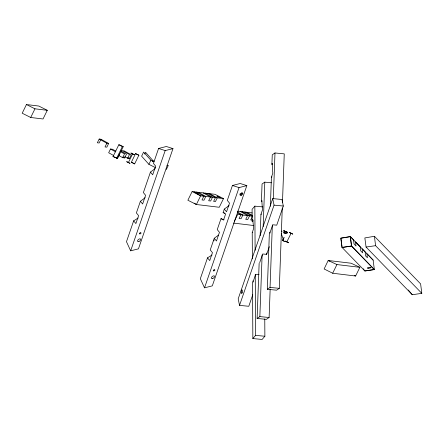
<?xml version="1.0" encoding="UTF-8"?>
<svg xmlns="http://www.w3.org/2000/svg" width="444" height="444" viewBox="0 0 444 444"><rect width="100%" height="100%" fill="white"/><g stroke="black" fill="none" stroke-linecap="round" stroke-linejoin="round"><path stroke-width="0.67" d="M270.163 289.088L269.114 317.504L266.383 319.353L257.115 318.453L259.141 263.309M260.156 235.736L260.944 214.369L262.448 209.984L261.81 200.322L261.416 201.471L262.01 201.182M261.416 201.471L262.06 183.994L264.796 182.145L271.412 182.789M257.115 318.453L259.851 316.6L262.121 254.917M263.164 226.501L264.796 182.145M259.696 262.648L262.682 253.979L266.672 254.368L266.722 252.997M282.273 207.931L279.315 288.328L276.579 290.182L267.316 289.277L269.347 233.91M270.368 206.232L271.434 177.167L272.799 173.21L272.161 163.547L271.911 164.269L272.499 163.98M271.911 164.269L272.255 154.817L274.991 152.969L284.26 153.868L282.473 202.386M269.797 232.084L269.747 233.455L272.733 224.786L276.729 225.175L283.316 206.038L281.996 199.495L272.727 198.59L238.2 298.829L239.527 305.378L248.79 306.277L252.758 294.766M267.316 289.277L270.046 287.429L272.344 225.047M273.31 198.712L274.991 152.969M282.323 240.692L283.999 237.607M213.248 270.463L213.764 271.068L214.818 270.202M141.026 233L140.498 232.428L139.455 233.278M139.388 233.455L139.904 234.066L140.959 233.194M214.874 270.046L214.397 269.43L213.32 270.274M138.178 218.021L133.655 220.84L126.473 241.697L130.658 250.832L138.445 248.851L172.977 148.612L166.372 146.498L158.58 148.474L153.441 163.403L155.661 166.128L152.675 174.797L150.455 172.072L155.222 168.542M145.166 197.735L140.398 201.265L136.38 212.92L138.606 215.645L135.875 223.565L133.655 220.84M150.455 172.072L143.384 192.596L145.604 195.321L142.618 203.985L140.398 201.265M130.658 250.832L165.185 150.588L172.977 148.612M212.038 255.023L207.514 257.847L200.327 278.704L204.518 287.834L212.304 285.858L246.831 185.614L240.226 183.5L232.44 185.481L227.295 200.405L229.52 203.13L226.534 211.799L224.309 209.074L229.082 205.544M218.498 235.131L214.258 238.267L210.24 249.928L212.46 252.647L209.734 260.573L207.514 257.847M224.054 219.841L221.018 218.637L217.244 229.598L219.464 232.323L216.478 240.992L214.258 238.267M221.018 218.637L223.532 220.058L225.624 213.975L223.116 212.548L224.309 209.074M204.518 287.834L239.044 187.596L246.831 185.614M253.313 220.823L252.159 221.312L252.769 219.536L253.641 228.527L252.225 232.639L252.381 258.941M239.527 305.378L274.053 205.134L272.727 198.59M266.672 254.368L269.319 246.67M26.446 104.545L22.2 113.22L30.708 117.482L43.035 118.97L47.28 110.301L38.772 106.038L26.446 104.545L34.959 108.813L47.28 110.301M30.708 117.482L34.959 108.813M100.988 139.266L99.184 139.044L97.353 142.779L99.162 143.001L100.988 139.266L108.663 143.429L106.832 147.164L105.028 146.942L106.854 143.207L108.663 143.429M115.867 151.154L112.476 149.256L110.501 149.012L108.669 152.747L113.758 155.605M113.059 156.516L118.803 144.794L119.686 144.899L123.243 146.681L117.499 158.403L113.059 156.516L117.499 158.403M116.617 158.297L122.361 146.576L123.243 146.681M117.999 157.109L119.825 153.38M121.195 151.626L121.8 150.377L129.476 154.545L127.644 158.275L124.697 156.677M118.726 155.456L122.683 157.676L124.514 153.946L120.557 151.72M122.683 157.676L124.664 157.92L126.49 154.185L120.84 151.01M127.644 158.275L129.454 158.497L131.285 154.762L123.61 150.599M128.388 162.537L132.634 153.868M131.33 162.293L135.57 153.613L138.872 155.206L134.649 163.908L131.33 162.293L132.073 162.554M144.694 154.057L145.549 152.309L152.825 160.467L154.062 161.089M148.884 164.319L150.888 160.234L143.612 152.076L141.614 156.16L148.884 164.319L155.7 167.732M152.253 161.633L152.825 160.467M166.311 169.514L168.315 165.434L166.972 165.224M192.119 191.569L187.873 200.238L196.381 204.506L219.264 207.27L223.515 198.596L215.001 194.333L192.119 191.569L200.627 195.832L223.515 198.596M197.858 193.584L198.468 192.335L205.816 196.459L203.985 200.194L202.009 199.955L203.835 196.22L196.487 192.097M234.36 221.217L237.701 214.408L252.536 216.2L250.705 219.935L252.514 220.152M286.841 241.93L291.086 233.261M332.673 273.238L336.929 264.563L359.868 267.316L355.611 276.018L332.673 273.238L324.131 268.97L328.177 260.489L351.093 263.225L359.868 267.316M262.787 206.91L254.845 206.138L252.087 209.329L252.159 221.312M264.768 318.981L264.874 336.258L262.115 339.455L252.852 338.55L255.605 335.353L255.25 274.547M214.241 239.743L213.847 240.881M282.445 240.698L284.099 237.645M271.434 177.167L272.028 176.879M260.944 214.369L261.533 214.08M252.225 232.639L252.803 232.395M138.883 155.245L135.575 153.624M134.632 163.914L134.182 163.597M374.425 236.286L364.846 237.929L366.072 247.047L412.287 294.738L421.8 293.34L420.618 283.894L374.425 236.286L375.574 245.676L421.8 293.34M374.353 269.558L351.515 246.032L342.08 247.469L340.909 238.051L350.349 236.613L353.541 239.91L354.046 243.961L356.016 245.998L355.511 241.941L360.173 246.753L360.678 250.81L362.648 252.841L362.143 248.784L365.112 251.853L365.617 255.911L367.421 257.764L366.916 253.713L373.127 260.123L374.353 269.558L364.863 270.979L342.046 247.436L340.814 238.306L350.355 236.624L373.171 260.106M342.046 247.436L351.515 246.032L374.298 269.536L364.863 270.979L363.231 268.764M366.072 247.047L375.574 245.676M283.727 230.553L287.44 232.34L283.738 230.597M274.053 205.134L283.316 206.038M259.002 274.625L255.677 274.303L252.952 282.223L252.941 280.863M270.046 287.429L279.315 288.328M259.851 316.6L269.114 317.504M255.605 335.353L264.874 336.258M281.885 231.485L281.285 231.23M237.546 211.15L252.07 212.909M233.45 223.077L253.646 225.513M158.58 148.474L165.185 150.588M232.44 185.481L239.044 187.596M282.795 240.526L284.51 241.364M284.404 241.364L282.711 240.531M223.116 212.548L224.886 213.253M336.929 264.563L328.177 260.489L329.354 261.189M132.528 162.759L133.034 163.004M354.39 275.408L355.611 276.018M150.888 160.234L153.985 161.783M118.803 144.794L122.361 146.576M133.372 163.17L133.827 163.403M246.67 212.254L252.575 215.457M244.86 212.038L252.536 216.2M209.601 193.684L217.271 197.846L215.445 201.582L213.636 201.36L215.468 197.624L207.792 193.462M99.184 139.044L106.854 143.207M127.683 157.537L129.454 158.497M242.202 211.716L249.55 215.84L247.719 219.575L245.743 219.336L247.569 215.601L240.221 211.477M205.128 193.14L212.482 197.264L210.65 200.999L208.674 200.76L210.5 197.025L203.152 192.901M237.229 211.86L242.885 215.035L241.059 218.77L239.077 218.531L240.909 214.796L237.512 212.892M110.501 149.012L115.584 151.87M122.966 156.965L124.664 157.92M281.302 231.096L281.907 231.479M193.956 191.791L200.627 195.832L196.381 204.506L194.156 203.158M408.297 289.96L412.287 294.738M281.241 233.638L283.211 239.161M254.845 206.138L255.106 250.361M252.519 282.478L252.852 338.55M242.108 192.885A1.604 0.955 -44 0 1 241.358 194.272A1.604 0.955 -44 0 1 239.954 194.805M241.469 192.94A0.905 0.538 -44 0 1 240.892 194.1A0.905 0.538 -44 0 1 240.026 193.806M130.986 153.052L134.299 154.684L130.986 153.052M126.74 161.721L130.048 163.353L126.773 161.721M216.977 196.131L220.285 197.769L217.005 196.137M289.444 232.44L292.751 234.077L289.444 232.44M285.192 241.109L288.506 242.746L285.192 241.109M351.515 246.032L350.349 236.613L351.515 246.032M284.748 232.778A0.993 0.472 11.7 0 0 286.325 232.734A0.993 0.472 11.7 0 0 285.015 231.996A0.993 0.472 11.7 0 0 284.748 232.778M284.093 233.05A2.009 0.96 11.7 0 0 287.312 232.978A2.009 0.96 11.7 0 0 284.682 231.479A2.009 0.96 11.7 0 0 284.093 233.05M212.781 278.488A1.854 0.993 -39.2 0 0 214.397 276.063A1.854 0.993 -39.2 0 0 211.705 277.139A1.854 0.993 -39.2 0 0 212.781 278.488M241.264 195.299A1.61 0.866 -39.2 0 0 242.696 193.196A1.61 0.866 -39.2 0 0 240.359 194.106A1.61 0.866 -39.2 0 0 241.264 195.299M138.922 241.481A1.854 0.993 -39.2 0 0 140.543 239.061A1.854 0.993 -39.2 0 0 137.845 240.137A1.854 0.993 -39.2 0 0 138.922 241.481M368.215 268.254A1.854 0.355 -7.1 0 0 370.951 267.61A1.854 0.355 -7.1 0 0 368.181 267.638A1.854 0.355 -7.1 0 0 368.215 268.254M242.141 292.74A1.854 0.5 -84.4 0 0 242.03 289.854A1.854 0.5 -84.4 0 0 241.297 292.479A1.854 0.5 -84.4 0 0 242.141 292.74"/></g></svg>
